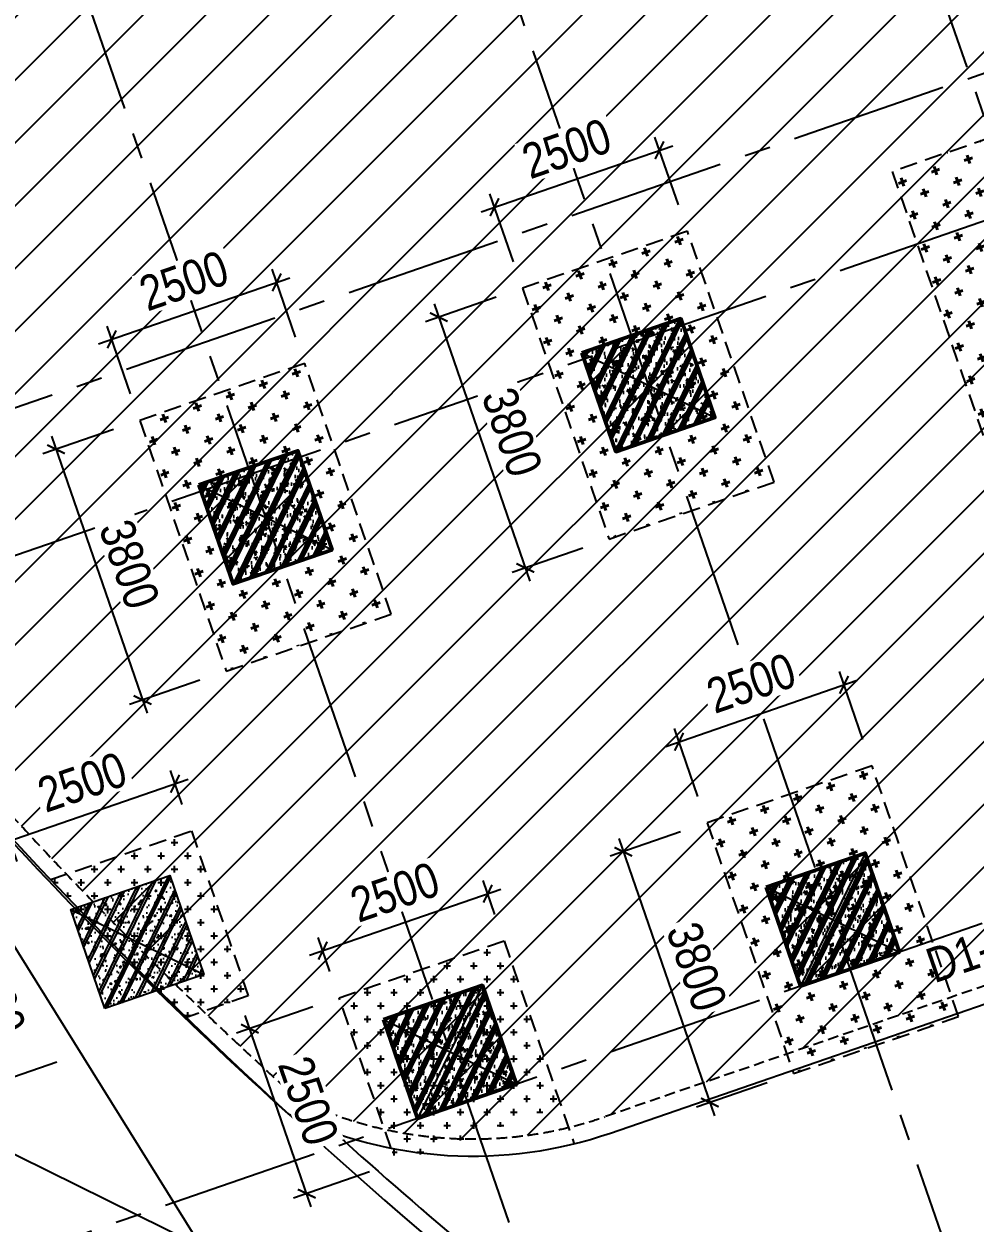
# Model space of a CAD drawing. Header units: millimetres. Extents: x -80883 to 1373228, y -532110 to 182357.
# Drawn here: x 1239723 to 1253346, y -320058 to -302885 of the extents above; entities that cross this region are included whole.
import ezdxf
from ezdxf.enums import TextEntityAlignment as Align

# ---------------------------------------------------------------- set-up
doc = ezdxf.new("R2010")
doc.units = ezdxf.units.MM
doc.header["$LTSCALE"] = 100
doc.header["$PDMODE"] = 32
doc.header["$PDSIZE"] = 2.5
for name, pattern in [('CENTER2', [1.125, 0.75, -0.125, 0.125, -0.125]), ('DASHED', [4.5, 3, -1.5]), ('HIDDEN', [0.375, 0.25, -0.125])]:
    doc.linetypes.add(name, pattern=pattern)
for name, color, linetype, lineweight in [('0-Hatch', 250, 'Continuous', 40), ('ccu12-Tencaukien', 9, 'Continuous', 15), ('KT-Net cot vach', 6, 'Continuous', 50)]:
    doc.layers.add(name, color=color, linetype=linetype, lineweight=lineweight)
for name, color, linetype in [('0-khuat', 3, 'HIDDEN'), ('ccu11-Khuat', 9, 'DASHED'), ('ccu11-Manh', 8, 'Continuous'), ('ccu12-Hatch', 250, 'Continuous'), ('ccu12-Manh', 8, 'Continuous'), ('ccu12-Text', 31, 'Continuous'), ('ccu12-Thay', 7, 'Continuous'), ('ccu12-Truc', 13, 'CENTER2'), ('KC2-DIM', 251, 'Continuous'), ('Xref_ST_MBDV Cot vach 30.7.2022|Xref_ST_MBDV Cot vach 30.7.2022|Xref_ST_MBDV Cot vach 30.7.2022|Xref_ST_MBDV Cot vach 30.7.2022|KC-Betong', 6, 'Continuous')]:
    doc.layers.add(name, color=color, linetype=linetype)
doc.styles.add('Arial Narrow', font='ARIALN.TTF')
doc.dimstyles.new('ccu12-200', dxfattribs={"dimscale": 200, "dimtxt": 2.5, "dimasz": 1, "dimexe": 1, "dimexo": 2, "dimgap": 1, "dimtad": 1, "dimdec": 0, "dimrnd": 5, "dimdsep": 46, "dimtxsty": 'Arial Narrow', "dimblk": 'ARCHTICK', "dimcen": -1, "dimdle": 1, "dimclrd": 256, "dimclre": 256, "dimclrt": 3, "dimadec": 0, "dimazin": 2, "dimtfac": 0.1, "dimtdec": 0, "dimtmove": 0, "dimatfit": 1, "dimldrblk": 'ARCHTICK', "dimfxl": 1, "dimtvp": 0.8333333333333334, "dimtolj": 1, "dimtzin": 12, "dimarcsym": 0})

# ---------------------------------------------------------------- blocks, each defined once
blk = doc.blocks.new('MBKC-T1-PN')
at = {"layer": '0-Hatch', "ltscale": 2}
h = blk.add_hatch(dxfattribs=at)
h.set_pattern_fill('CROSS', color=256, scale=1000, angle=109.0471379540037, style=0)
h.set_pattern_definition([(109.0471379540036, (4055636.089763712, -6944877.891774093), (-317.899085197144, 154.726118127545), [125, -375]), (199.0471379540037, (4055674.771293243, -6944798.417002794), (-154.7261181275451, -317.899085197144), [125, -375])])
h.paths.add_polyline_path([(19557.7795266863, -4250.088351965416), (23343.39233214781, -15214.9929806022), (26179.14355209609, -14235.95517818455), (22393.53074663435, -3271.05054954777)])
h = blk.add_hatch(dxfattribs=at)
h.set_pattern_fill('CROSS', color=256, scale=1000, angle=109.047137953997, style=0)
h.set_pattern_definition([(109.0471379539969, (4049908.878848452, -6946061.760030065), (-317.8990851971258, 154.7261181275824), [124.9999999999993, -374.9999999999974]), (199.0471379539969, (4049947.560377985, -6945982.285258765), (-154.7261181275824, -317.8990851971258), [124.9999999999993, -374.9999999999973])])
h.paths.add_polyline_path([(14262.68787389947, -5919.520667289326), (15502.80332056247, -9511.471902892052), (17865.92934429436, -8695.607088132645), (16625.8138976309, -5103.655852529919)])
h = blk.add_hatch(dxfattribs=at)
h.set_pattern_fill('CROSS', color=256, scale=1000, angle=109.047137953997, style=0)
h.set_pattern_definition([(109.0471379539969, (4044426.426489887, -6947954.566448074), (-317.8990851971258, 154.7261181275824), [124.9999999999994, -374.9999999999974]), (199.0471379539969, (4044465.108019419, -6947875.091676774), (-154.7261181275824, -317.8990851971258), [124.9999999999993, -374.9999999999974])])
h.paths.add_polyline_path([(8780.235515333712, -7812.327085298195), (10020.35096199671, -11404.27832090092), (12383.4769857286, -10588.41350614151), (11143.36153906514, -6996.462270538788)])
h = blk.add_hatch(dxfattribs=at)
h.set_pattern_fill('CROSS', color=256, scale=1000, angle=109.047137953997, style=0)
h.set_pattern_definition([(109.0471379539969, (4052552.280901732, -6953718.288315989), (-317.8990851971258, 154.7261181275824), [124.9999999999993, -374.9999999999973]), (199.0471379539969, (4052590.962431265, -6953638.81354469), (-154.7261181275824, -317.8990851971258), [124.9999999999993, -374.9999999999973])])
h.paths.add_polyline_path([(16906.08992717974, -13576.04895321344), (18146.20537384273, -17168.00018881616), (20509.33139757463, -16352.13537405676), (19269.21595091117, -12760.18413845403)])
at = {"layer": 'ccu12-Hatch', "ltscale": 0.5}
h = blk.add_hatch(dxfattribs=at)
h.set_pattern_fill('ANSI31', color=256, scale=200)
h.set_pattern_definition([(45, (-1232600.871086698, 300749.4537652719), (-449.0128060534577, 449.0128060534577), [])])
edge = h.paths.add_edge_path()
edge.add_arc((39596.5258784194, -12165.34503250691), 24169.46523214078, 82.88137897741478, 110.3519449384467, ccw=False)
edge.add_line((42591.70211395179, 11817.81507882464), (58406.76826363965, 7707.460248947376))
edge.add_arc((57566.76677237987, 4896.279314257787), 2933.997401648627, 22.368302132014207, 73.36346853650582, ccw=False)
edge.add_line((60280.00056402339, 6012.837931064423), (65645.2552123724, -9495.342720050656))
edge.add_arc((69912.35162360128, -7700.789438651875), 4629.096376454211, 202.8094831940485, 267.8461387636046)
edge.add_line((69738.37575314008, -12326.61538209155), (89786.80552536738, -12326.61538209155))
edge.add_line((89786.80552536738, -12326.61538209155), (89786.80552536552, -14486.6249031527))
edge.add_line((89786.80552536552, -14486.6249031527), (90834.7687206131, -14486.62490315287))
edge.add_line((90834.7687206131, -14486.62490315287), (90834.76635349239, -14486.62703115697))
edge.add_line((90834.76635349239, -14486.62703115697), (93582.1413394094, -14486.62703115703))
edge.add_line((93582.1413394094, -14486.62703115703), (93582.14357479545, -14486.50828201312))
edge.add_line((93582.14357479545, -14486.50828201312), (97086.90349016106, -14486.6082508968))
edge.add_line((97086.90349016106, -14486.6082508968), (97086.90349016106, -24426.61538177478))
edge.add_line((97086.90349016106, -24426.61538177478), (89886.80552545143, -24426.6153830188))
edge.add_line((89886.80552545143, -24426.6153830188), (89886.80552545143, -26426.61538159492))
edge.add_line((89886.80552545143, -26426.61538159492), (104609.6535231646, -26426.61538159504))
edge.add_line((104609.6535231646, -26426.61538159504), (105347.4875280627, -29849.06259193434))
edge.add_arc((100503.7394000653, -30535.27201428305), 4892.113990781321, -88.98280526600831, 8.063382661788978, ccw=False)
edge.add_line((100590.5864808073, -35426.61506945355), (55455.55192690738, -35426.61506945355))
edge.add_arc((55461.66778308339, -30567.90211140737), 4858.716807180945, 197.5048071931062, 269.9278795506233, ccw=False)
edge.add_line((50827.94980508671, -32029.33521380113), (46319.23951797537, -19000.21078809898))
edge.add_arc((35342.89111414202, -23363.40948498569), 11811.76223731449, 21.6782725501053, 114.2965891740708)
edge.add_line((30482.82222025329, -12597.84133938845), (15440.22126940242, -17787.66880758357))
edge.add_arc((13548.83679810865, -12297.90464630711), 5806.448636187753, 244.533379235947, 289.01032906862923, ccw=False)
edge.add_arc((51601.22406761372, 27498.46431632899), 60602.85856022522, 217.6298442272399, 228.0027393231647, ccw=False)
edge.add_line((3605.473727127304, -9503.081798993808), (-504.3626536345109, -3435.722267398494))
edge.add_arc((2629.021960851969, -2740.241346217575), 3209.640611350007, 105.4996049737502, 192.5144003469773, ccw=False)
edge.add_line((1771.304140177555, 352.6720043509267), (31190.7288702894, 10495.31749677))
h = blk.add_hatch(dxfattribs=at)
h.set_pattern_fill('CROSS', color=256, scale=30)
h.set_pattern_definition([(0, (-1047218.43611474, 306420.8296897365), (190.5, 190.5), [95.25, -285.75]), (90, (-1047170.81111474, 306373.2046897365), (-190.5, 190.5), [95.25, -285.75])])
edge = h.paths.add_edge_path()
edge.add_arc((58102.95796394604, 33557.60974484443), 69708.63666335103, 223.4577280282086, 225.7354217997561)
edge.add_line((9448.233218529494, -16362.44419553946), (10335.43007841543, -16056.1411397903))
edge.add_line((10335.43007841543, -16056.1411397903), (9519.565243067686, -13693.01512316678))
edge.add_line((9519.565243067686, -13693.01512316678), (7502.71118444996, -14389.33021295874))
h = blk.add_hatch(dxfattribs=at)
h.set_pattern_fill('CROSS', color=256, scale=30)
h.set_pattern_definition([(0, (-1042739.112906, 304846.4414826119), (190.5, 190.5), [95.25, -285.75]), (90, (-1042691.487906, 304798.8164826119), (-190.5, 190.5), [95.25, -285.75])])
h.paths.add_polyline_path([(11635.76243518363, -16083.26816563919), (13998.88845180697, -15267.40333029133), (14814.75328715472, -17630.52934691485), (12451.62727053137, -18446.39418226283)])
at = {"layer": '0-khuat', "ltscale": 10}
for points in [[(26179.14355209609, -14235.95517818455), (22393.53074663435, -3271.05054954777), (19557.7795266863, -4250.088351965416), (23343.39233214781, -15214.9929806022)], [(17865.92934429436, -8695.607088132645), (16625.8138976309, -5103.655852529919), (14262.68787389947, -5919.520667289326), (15502.80332056247, -9511.471902892052)], [(12383.4769857286, -10588.41350614151), (11143.36153906514, -6996.462270538788), (8780.235515333712, -7812.327085298195), (10020.35096199671, -11404.27832090092)], [(20509.33139757463, -16352.13537405676), (19269.21595091117, -12760.18413845403), (16906.08992717974, -13576.04895321344), (18146.20537384273, -17168.00018881616)]]:
    blk.add_lwpolyline(points, close=True, dxfattribs=at)
for points in [[(7502.711184450192, -14389.33021295868), (9519.565243067686, -13693.01512316678), (10335.43007841543, -16056.1411397903), (9448.233218529494, -16362.44419553946)], [(12380.57729404117, -18240.60023129178), (11635.76243518363, -16083.26816563919), (13998.88845180697, -15267.40333029133), (15003.44672083901, -18177.07375352056)]]:
    blk.add_lwpolyline(points, dxfattribs=at)
at = {"layer": 'ccu11-Khuat', "ltscale": 0.5, "elevation": -0.1248620286703281}
blk.add_lwpolyline([(100590.5864808073, -35426.61506945355), (55455.55192690738, -35426.61506945355, -0.3269618123751123), (50827.94980508671, -32029.33521380113), (46319.23951797537, -19000.21078809898, 0.4276624970093012), (30482.82222025329, -12597.84133938845), (15440.22126940242, -17787.66880758357, -0.1965409036496166), (11052.14983252855, -17540.17514300876, -0.04529122358984782), (3605.473727127304, -9503.081798993808), (-504.3626536345109, -3435.722267398494, -0.3990343803495413), (1771.304140177555, 352.6720043509267), (31190.7288702894, 10495.31749677, -0.1204403028230274), (42591.70211395179, 11817.81507882464), (58406.76826363965, 7707.460248947376, -0.2262547279600852), (60280.00056402339, 6012.837931064423), (65645.2552123724, -9495.342720050656, 0.2916469557633262), (69738.37575314008, -12326.61538209155), (89786.80552536738, -12326.61538209155)], format="xyb", dxfattribs=at)
at = {"layer": 'ccu12-Manh', "ltscale": 0.5, "elevation": -0.1248620286703281}
for points in [[(3555.81083976035, -9847.334145018423), (16152.14204682759, -30081.15317509143)], [(-1771.655807919335, -13997.69332633715), (19630.15274905856, -24572.73761660088)]]:
    blk.add_lwpolyline(points, dxfattribs=at)
at = {"layer": 'ccu12-Thay', "ltscale": 0.5, "elevation": -0.1248620286703281}
blk.add_lwpolyline([(100592.7780615496, -35676.61506945355), (55455.39655799186, -35676.61506945355, -0.3267809868965265), (50590.58009542292, -32107.86709642987), (46084.84347490547, -19087.33587578748, 0.427810969143063), (30575.27555690287, -12830.40478876728), (15521.75718290871, -18023.99886239826, -0.1981128104978065), (10911.61054585082, -17750.02456894092, -0.0454709095100691), (3402.789631705265, -9649.635404628643), (-737.5713195712306, -3537.212389550812, -0.4024491153328594), (1696.951964988839, 591.4787324376521), (31106.50964570185, 10730.72245935566)], format="xyb", dxfattribs=at)
at = {"layer": 'ccu12-Thay', "ltscale": 0.5}
for radius, start, end in [(69708.63666396195, 218.510416025799, 236.5019412990774), (69458.63666396195, 227.9621437169, 236.4949248749241)]:
    blk.add_arc((58102.95796438283, 33557.60974527191, -0.1248620286703281), radius, start, end, dxfattribs=at)
blk = doc.blocks.new('Grid-ST-flat-3')
at = {"layer": 'ccu12-Truc', "ltscale": 30}
for p, q in [((324450.2562037199, -45484.46361355274), (343539.5479429879, -100775.9775917197)), ((318967.803845129, -47377.27003148972), (338057.0955847397, -102668.7840106485)), ((313485.3514865385, -49270.07644942671), (332574.6432264913, -104561.5904295773)), ((348389.8671523775, -54057.70604856691), (307655.7401533651, -68121.08717252291)), ((349042.5590209737, -55948.20686175593), (308308.4320219612, -70011.58798571193)), ((352142.8453968058, -64928.08572440385), (311408.7183977929, -78991.46684835991))]:
    blk.add_line(p, q, dxfattribs=at)
blk = doc.blocks.new('*U151')
h = blk.add_hatch()
h.set_pattern_fill('VATLIEU04', color=250, scale=40, style=0, pattern_type=2)
h.set_pattern_definition([(49.99999999999999, (550, -550), (286.9040730403014, -25.10085399303804), [30, -330]), (355, (550, -550), (-55.50053344520001, 300.8768534800047), [24, -264]), (100.4514, (573.908672, -552.091736), (231.4037526856086, 275.7758168243814), [25.496076, -280.4568448]), (46.18420000000001, (550, -470), (426.8964194502578, -66.20760573160723), [45, -495]), (96.6356, (585.574698, -475.5173228), (373.8650822194813, 389.6471483601767), [38.2441152, -420.6852]), (351.1842, (550, -470), (373.8647780534509, 389.6474403701299), [36, -396]), (21, (590, -490), (238.7628208473847, -161.0475562661355), [30, -330]), (326.0000000000001, (590, -490), (97.32613276863269, 290.0600180187412), [24, -264]), (71.4514, (609.8968932, -503.4206424), (336.089051432596, 129.012198683981), [25.496076, -280.4568448]), (37.50000000000001, (550, -550), (4.863942126916267, 133.1575415325246), [0, -260.8, 0, -268, 0, -265]), (7.499999999999999, (550, -550), (105.2278149768594, 157.7646847529441), [0, -152.8, 0, -254.8, 0, -101]), (327.5, (460.8, -550), (213.5289744689636, -9.021948693751902), [0, -100, 0, -312, 0, -414]), (317.5, (420.8, -550), (233.2744677369545, 40.04199293292709), [0, -130, 0, -207.2, 0, -294]), (45, (550, -550), (-120.2081528017131, 120.2081528017131), []), (45, (550, -501), (-120.2081528017131, 120.2081528017131), [])])
h.paths.add_polyline_path([(-475, 475), (1025, 475), (1025, -1025), (-475, -1025)])
at = {"color": 6, "ltscale": 0.25}
blk.add_lwpolyline([(-475, 475), (1025, 475), (1025, -1025), (-475, -1025)], close=True, dxfattribs=at)
at = {"layer": 'Defpoints', "linetype": 'ByBlock', "ltscale": 30}
for p, q in [((1025, 475), (-475, -1025)), ((-475, 475), (1025, -1025))]:
    blk.add_line(p, q, dxfattribs=at)
blk = doc.blocks.new('*U148')
h = blk.add_hatch()
h.set_pattern_fill('VATLIEU04', color=250, scale=40, style=0, pattern_type=2)
h.set_pattern_definition([(49.99999999999999, (550.0000000000146, 1549.999999999985), (286.9040730403014, -25.10085399303804), [30, -330]), (355, (550.0000000000146, 1549.999999999985), (-55.50053344520001, 300.8768534800047), [24, -264]), (100.4514, (573.9086720000146, 1547.908263999985), (231.4037526856086, 275.7758168243814), [25.496076, -280.4568448]), (46.18420000000001, (550.0000000000146, 1629.999999999985), (426.8964194502578, -66.20760573160723), [45, -495]), (96.6356, (585.5746980000147, 1624.482677199985), (373.8650822194813, 389.6471483601767), [38.2441152, -420.6852]), (351.1842, (550.0000000000146, 1629.999999999985), (373.8647780534509, 389.6474403701299), [36, -396]), (21, (590.0000000000146, 1609.999999999985), (238.7628208473847, -161.0475562661355), [30, -330]), (326.0000000000001, (590.0000000000146, 1609.999999999985), (97.32613276863269, 290.0600180187412), [24, -264]), (71.4514, (609.8968932000146, 1596.579357599985), (336.089051432596, 129.012198683981), [25.496076, -280.4568448]), (37.50000000000001, (550.0000000000146, 1549.999999999985), (4.863942126916267, 133.1575415325246), [0, -260.8, 0, -268, 0, -265]), (7.499999999999999, (550.0000000000146, 1549.999999999985), (105.2278149768594, 157.7646847529441), [0, -152.8, 0, -254.8, 0, -101]), (327.5, (460.8000000000145, 1549.999999999985), (213.5289744689636, -9.021948693751902), [0, -100, 0, -312, 0, -414]), (317.5, (420.8000000000145, 1549.999999999985), (233.2744677369545, 40.04199293292709), [0, -130, 0, -207.2, 0, -294]), (45, (550.0000000000146, 1549.999999999985), (-120.2081528017131, 120.2081528017131), []), (45, (550.0000000000146, 1598.999999999985), (-120.2081528017131, 120.2081528017131), [])])
h.paths.add_polyline_path([(-475, -474.9999999999998), (1025, -475.0000000000146), (1025.000000000015, 1024.999999999985), (-474.9999999999854, 1025)])
at = {"color": 6, "ltscale": 0.25}
blk.add_lwpolyline([(-475, -474.9999999999998), (1025, -475.0000000000146), (1025.000000000015, 1024.999999999985), (-474.9999999999854, 1025)], close=True, dxfattribs=at)
at = {"layer": 'Defpoints', "linetype": 'ByBlock', "ltscale": 30}
for p, q in [((1025, -475.0000000000146), (-474.9999999999854, 1025)), ((-475, -474.9999999999998), (1025.000000000015, 1024.999999999985))]:
    blk.add_line(p, q, dxfattribs=at)
blk = doc.blocks.new('MBDV-B1-T1-PN')
at = {"layer": 'KT-Net cot vach', "rotation": 19.04713795399666}
for p in [(15714.6191477098, -7137.365310385358), (10232.16678914404, -9030.171728394227), (18358.02121345303, -14793.89360237541), (12875.56885498972, -16686.700020271)]:
    blk.add_blockref('*U151', p, dxfattribs=at)
at = {"layer": 'Xref_ST_MBDV Cot vach 30.7.2022|Xref_ST_MBDV Cot vach 30.7.2022|Xref_ST_MBDV Cot vach 30.7.2022|Xref_ST_MBDV Cot vach 30.7.2022|KC-Betong', "linetype": 'ByBlock', "xscale": -1, "rotation": 289.0471379540017}
blk.add_blockref('*U148', (8575.735922489548, -15632.19954286935, -1.28226888829186e-09), dxfattribs=at)
blk = doc.blocks.new('*U700')
at = {"layer": 'ccu12-Tencaukien', "color": 8, "ltscale": 10000}
blk.add_line((360.6565736538532, -155.3215232637356), (354.4065714950475, -155.3215232637356), dxfattribs=at)
at = {"layer": 'ccu12-Text', "color": 2, "style": 'Arial Narrow', "width": 0.8}
blk.add_attdef('SH', text='', height=300, dxfattribs=at).set_placement((275.6048113084853, 5.864471777974813), align=Align.BOTTOM_RIGHT)
at = {"layer": 'ccu12-Text', "color": 31, "style": 'Arial Narrow', "width": 0.8}
for tag, p in [('(', (507.5315725744504, -75.41116959831947)), ('KT', (632.605666770517, -75.41116959831947)), (')', (962.8971199221714, -75.41116959831947))]:
    blk.add_attdef(tag, text='', height=250, dxfattribs=at).set_placement(p, align=Align.BOTTOM_LEFT)
blk = doc.blocks.new('_ARCHTICK')
at = {"color": 0, "linetype": 'ByBlock', "const_width": 0.15}
blk.add_lwpolyline([(-0.5, -0.5), (0.5, 0.5)], dxfattribs=at)
blk = doc.blocks.new('*D1226')
at = {"layer": 'Defpoints', "color": 0, "ltscale": 0.5, "transparency": 16777216}
for p in [(1243343.621415701, -306585.5596704226), (1243744.232395725, -307745.9154329164), (1241381.106582828, -308561.7808583528)]:
    blk.add_point(p, dxfattribs=at)
at = {"layer": 'KC2-DIM', "lineweight": -2, "ltscale": 0.5, "transparency": 16777216}
for p, q in [((1240791.445537772, -307466.6943298939), (1243532.671480733, -306520.2904363877)), ((1243613.693927655, -307367.8153028531), (1243278.352181666, -306396.5096053909)), ((1241250.568114758, -308183.6807282895), (1240915.22636877, -307212.3750308273))]:
    blk.add_line(p, q, dxfattribs=at)
at = {"layer": 'KC2-DIM', "lineweight": -2, "ltscale": 0.5, "transparency": 16777216, "xscale": 200, "yscale": 200, "zscale": 200}
for p, rotation in [((1243343.621415701, -306585.5596704226), 19.0471522611445), ((1240980.495602804, -307401.425095859), 199.0471522611445)]:
    blk.add_blockref('_ARCHTICK', p, dxfattribs=dict(at, rotation=rotation))
at = {"layer": 'KC2-DIM', "color": 3, "ltscale": 0.5, "transparency": 16777216, "insert": (1242013.477505649, -306563.1326767787), "char_height": 500, "attachment_point": 5, "rotation": 19.0471522611445, "style": 'Arial Narrow', "bg_fill": 3, "box_fill_scale": 1.1, "bg_fill_color": 256, "bg_fill_true_color": 13158600, "bg_fill_transparency": 0}
blk.add_mtext('\\A1;2500', dxfattribs=at)
blk = doc.blocks.new('*D1227')
at = {"layer": 'Defpoints', "color": 0, "ltscale": 0.5, "transparency": 16777216}
for p in [(1241381.106582828, -308561.7808583528), (1242621.222029491, -312153.7320939556), (1241421.580231821, -312567.9065150914)]:
    blk.add_point(p, dxfattribs=at)
at = {"layer": 'KC2-DIM', "lineweight": -2, "ltscale": 0.5, "transparency": 16777216}
for p, q in [((1241003.006452765, -308692.3193264226), (1239992.414720126, -309041.2245135236)), ((1240116.195551123, -308786.905214457), (1241486.849465856, -312756.9565801232)), ((1242243.121899428, -312284.2705620254), (1241232.530166789, -312633.1757491264))]:
    blk.add_line(p, q, dxfattribs=at)
at = {"layer": 'KC2-DIM', "lineweight": -2, "ltscale": 0.5, "transparency": 16777216, "xscale": 200, "yscale": 200, "zscale": 200}
for p, rotation in [((1240181.464785158, -308975.9552794887), 109.0471522611391), ((1241421.580231821, -312567.9065150914), 289.0471522611391)]:
    blk.add_blockref('_ARCHTICK', p, dxfattribs=dict(at, rotation=rotation))
at = {"layer": 'KC2-DIM', "color": 3, "ltscale": 0.5, "transparency": 16777216, "insert": (1241231.882214851, -310623.3498936863), "char_height": 500, "attachment_point": 5, "rotation": 289.0471522611391, "style": 'Arial Narrow', "bg_fill": 3, "box_fill_scale": 1.1, "bg_fill_color": 256, "bg_fill_true_color": 13158600, "bg_fill_transparency": 0}
blk.add_mtext('\\A1;3800', dxfattribs=at)
blk = doc.blocks.new('*D1228')
at = {"layer": 'Defpoints', "color": 0, "ltscale": 0.5, "transparency": 16777216}
for p in [(1248826.073786729, -304692.7532584798), (1249226.684766753, -305853.1090209735), (1246863.558953857, -306668.9744464099)]:
    blk.add_point(p, dxfattribs=at)
at = {"layer": 'KC2-DIM', "lineweight": -2, "ltscale": 0.5, "transparency": 16777216}
for p, q in [((1246273.897908801, -305573.8879179511), (1249015.123851761, -304627.4840244449)), ((1249096.146298683, -305475.0088909101), (1248760.804552694, -304503.7031934481)), ((1246733.020485787, -306290.8743163465), (1246397.678739798, -305319.5686188845))]:
    blk.add_line(p, q, dxfattribs=at)
at = {"layer": 'KC2-DIM', "lineweight": -2, "ltscale": 0.5, "transparency": 16777216, "xscale": 200, "yscale": 200, "zscale": 200}
for p, rotation in [((1248826.073786729, -304692.7532584798), 19.0471522611445), ((1246462.947973833, -305508.6186839162), 199.0471522611445)]:
    blk.add_blockref('_ARCHTICK', p, dxfattribs=dict(at, rotation=rotation))
at = {"layer": 'KC2-DIM', "color": 3, "ltscale": 0.5, "transparency": 16777216, "insert": (1247495.929876677, -304670.3262648358), "char_height": 500, "attachment_point": 5, "rotation": 19.0471522611445, "style": 'Arial Narrow', "bg_fill": 3, "box_fill_scale": 1.1, "bg_fill_color": 256, "bg_fill_true_color": 13158600, "bg_fill_transparency": 0}
blk.add_mtext('\\A1;2500', dxfattribs=at)
blk = doc.blocks.new('*D1229')
at = {"layer": 'Defpoints', "color": 0, "ltscale": 0.5, "transparency": 16777216}
for p in [(1246863.558953857, -306668.9744464099), (1248103.67440052, -310260.9256820126), (1246904.032602849, -310675.1001031486)]:
    blk.add_point(p, dxfattribs=at)
at = {"layer": 'KC2-DIM', "lineweight": -2, "ltscale": 0.5, "transparency": 16777216}
for p, q in [((1246485.458823794, -306799.5129144797), (1245474.867091154, -307148.4181015808)), ((1245598.647922151, -306894.0988025141), (1246969.301836884, -310864.1501681803)), ((1247725.574270457, -310391.4641500824), (1246714.982537817, -310740.3693371835))]:
    blk.add_line(p, q, dxfattribs=at)
at = {"layer": 'KC2-DIM', "lineweight": -2, "ltscale": 0.5, "transparency": 16777216, "xscale": 200, "yscale": 200, "zscale": 200}
for p, rotation in [((1245663.917156186, -307083.1488675458), 109.0471522611391), ((1246904.032602849, -310675.1001031486), 289.0471522611391)]:
    blk.add_blockref('_ARCHTICK', p, dxfattribs=dict(at, rotation=rotation))
at = {"layer": 'KC2-DIM', "color": 3, "ltscale": 0.5, "transparency": 16777216, "insert": (1246714.33458588, -308730.5434817435), "char_height": 500, "attachment_point": 5, "rotation": 289.0471522611391, "style": 'Arial Narrow', "bg_fill": 3, "box_fill_scale": 1.1, "bg_fill_color": 256, "bg_fill_true_color": 13158600, "bg_fill_transparency": 0}
blk.add_mtext('\\A1;3800', dxfattribs=at)
blk = doc.blocks.new('*D1230')
at = {"layer": 'Defpoints', "color": 0, "ltscale": 0.5, "transparency": 16777216}
for p in [(1251469.47584001, -312349.2815444039), (1251870.086820034, -313509.6373068977), (1249506.961007137, -314325.5027323341)]:
    blk.add_point(p, dxfattribs=at)
at = {"layer": 'KC2-DIM', "lineweight": -2, "ltscale": 0.5, "transparency": 16777216}
for p, q in [((1251739.548351964, -313131.5371768342), (1251404.206605975, -312160.2314793723)), ((1248917.299962081, -313230.4162038752), (1251658.525905041, -312284.012310369)), ((1249376.422539067, -313947.4026022706), (1249041.080793078, -312976.0969048087))]:
    blk.add_line(p, q, dxfattribs=at)
at = {"layer": 'KC2-DIM', "lineweight": -2, "ltscale": 0.5, "transparency": 16777216, "xscale": 200, "yscale": 200, "zscale": 200}
for p, rotation in [((1251469.47584001, -312349.2815444039), 19.0471522611445), ((1249106.350027113, -313165.1469698403), 199.0471522611445)]:
    blk.add_blockref('_ARCHTICK', p, dxfattribs=dict(at, rotation=rotation))
at = {"layer": 'KC2-DIM', "color": 3, "ltscale": 0.5, "transparency": 16777216, "insert": (1250139.331929957, -312326.8545507599), "char_height": 500, "attachment_point": 5, "rotation": 19.0471522611445, "style": 'Arial Narrow', "bg_fill": 3, "box_fill_scale": 1.1, "bg_fill_color": 256, "bg_fill_true_color": 13158600, "bg_fill_transparency": 0}
blk.add_mtext('\\A1;2500', dxfattribs=at)
blk = doc.blocks.new('*D1231')
at = {"layer": 'Defpoints', "color": 0, "ltscale": 0.5, "transparency": 16777216}
for p in [(1249506.961007137, -314325.5027323341), (1250747.0764538, -317917.4539679369), (1249547.434656129, -318331.6283890728)]:
    blk.add_point(p, dxfattribs=at)
at = {"layer": 'KC2-DIM', "lineweight": -2, "ltscale": 0.5, "transparency": 16777216}
for p, q in [((1249128.860877074, -314456.0412004039), (1248118.269144435, -314804.946387505)), ((1248242.049975432, -314550.6270884383), (1249612.703890164, -318520.6784541044)), ((1250368.976323737, -318047.9924360067), (1249358.384591098, -318396.8976231077))]:
    blk.add_line(p, q, dxfattribs=at)
at = {"layer": 'KC2-DIM', "lineweight": -2, "ltscale": 0.5, "transparency": 16777216, "xscale": 200, "yscale": 200, "zscale": 200}
for p, rotation in [((1248307.319209466, -314739.6771534701), 109.0471522611391), ((1249547.434656129, -318331.6283890728), 289.0471522611391)]:
    blk.add_blockref('_ARCHTICK', p, dxfattribs=dict(at, rotation=rotation))
at = {"layer": 'KC2-DIM', "color": 3, "ltscale": 0.5, "transparency": 16777216, "insert": (1249357.73663916, -316387.0717676677), "char_height": 500, "attachment_point": 5, "rotation": 289.0471522611391, "style": 'Arial Narrow', "bg_fill": 3, "box_fill_scale": 1.1, "bg_fill_color": 256, "bg_fill_true_color": 13158600, "bg_fill_transparency": 0}
blk.add_mtext('\\A1;3800', dxfattribs=at)
blk = doc.blocks.new('*D1253')
at = {"layer": 'Defpoints', "color": 0, "ltscale": 0.5, "transparency": 16777216}
for p in [(1239757.310313142, -315258.3337237865), (1238478.186745364, -315699.9487420606), (1240573.17514849, -317621.4597404101)]:
    blk.add_point(p, dxfattribs=at)
at = {"layer": 'KC2-DIM', "lineweight": -2, "ltscale": 0.5, "transparency": 16777216}
for p, q in [((1239379.210150482, -315388.8720974422), (1238289.136664034, -315765.2179288885)), ((1239359.32076754, -318252.1248400141), (1238412.917558536, -315510.8986607307)), ((1240195.07498583, -317751.9981140658), (1239105.001499382, -318128.343945512))]:
    blk.add_line(p, q, dxfattribs=at)
at = {"layer": 'KC2-DIM', "lineweight": -2, "ltscale": 0.5, "transparency": 16777216, "xscale": 200, "yscale": 200, "zscale": 200}
for p, rotation in [((1238478.186745364, -315699.9487420606), 109.0471379540024), ((1239294.051580712, -318063.0747586842), 289.0471379540024)]:
    blk.add_blockref('_ARCHTICK', p, dxfattribs=dict(at, rotation=rotation))
at = {"layer": 'KC2-DIM', "color": 3, "ltscale": 0.5, "transparency": 16777216, "insert": (1239316.478906502, -316732.9308542325), "char_height": 500, "attachment_point": 5, "rotation": 289.0471379540024, "style": 'Arial Narrow', "bg_fill": 3, "box_fill_scale": 1.1, "bg_fill_color": 256, "bg_fill_true_color": 13158600, "bg_fill_transparency": 0}
blk.add_mtext('\\A1;2500', dxfattribs=at)
blk = doc.blocks.new('*D1254')
at = {"layer": 'Defpoints', "color": 0, "ltscale": 0.5, "transparency": 16777216}
for p in [(1241887.108280069, -313766.6417651734), (1242120.436329766, -314442.4688884388, -1.28226888829186e-09), (1239757.310313142, -315258.3337237865, -1.28226888829186e-09)]:
    blk.add_point(p, dxfattribs=at)
at = {"layer": 'KC2-DIM', "lineweight": -2, "ltscale": 0.5, "transparency": 16777216}
for p, q in [((1239334.932182116, -314647.7757873491), (1242076.158361399, -313701.3725783455)), ((1241989.89795611, -314064.368725779), (1241821.839093241, -313577.5916838435)), ((1239626.771939487, -314880.2335611267), (1239458.713076618, -314393.4565191914))]:
    blk.add_line(p, q, dxfattribs=at)
at = {"layer": 'KC2-DIM', "lineweight": -2, "ltscale": 0.5, "transparency": 16777216, "xscale": 200, "yscale": 200, "zscale": 200}
for p, rotation in [((1241887.108280069, -313766.6417651734), 19.04713795400113), ((1239523.982263446, -314582.5066005213), 199.0471379540011)]:
    blk.add_blockref('_ARCHTICK', p, dxfattribs=dict(at, rotation=rotation))
at = {"layer": 'KC2-DIM', "color": 3, "ltscale": 0.5, "transparency": 16777216, "insert": (1240556.964375617, -313744.2144393833), "char_height": 500, "attachment_point": 5, "rotation": 19.04713795400113, "style": 'Arial Narrow', "bg_fill": 3, "box_fill_scale": 1.1, "bg_fill_color": 256, "bg_fill_true_color": 13158600, "bg_fill_transparency": 0}
blk.add_mtext('\\A1;2500', dxfattribs=at)
blk = doc.blocks.new('*D1224')
at = {"layer": 'Defpoints', "color": 0, "ltscale": 0.5, "transparency": 16777216}
for p in [(1244236.633521881, -316832.7219309111), (1242957.509954103, -317274.3369491852, 1.278379777673872e-09), (1245052.498357229, -319195.8479475346)]:
    blk.add_point(p, dxfattribs=at)
at = {"layer": 'KC2-DIM', "lineweight": -2, "ltscale": 0.5, "transparency": 16777216}
for p, q in [((1243858.533359222, -316963.2603045668, 1.278379777673872e-09), (1242768.459872773, -317339.606136013, 1.278379777673872e-09)), ((1243838.643976279, -319826.5130471386, 1.278379777673872e-09), (1242892.240767275, -317085.2868678553, 1.278379777673872e-09)), ((1244674.39819457, -319326.3863211903, 1.278379777673872e-09), (1243584.324708121, -319702.7321526366, 1.278379777673872e-09))]:
    blk.add_line(p, q, dxfattribs=at)
at = {"layer": 'KC2-DIM', "lineweight": -2, "ltscale": 0.5, "transparency": 16777216, "xscale": 200, "yscale": 200, "zscale": 200}
for p, rotation in [((1242957.509954103, -317274.3369491852, 1.278379777673872e-09), 109.0471379540024), ((1243773.374789451, -319637.4629658088, 1.278379777673872e-09), 289.0471379540024)]:
    blk.add_blockref('_ARCHTICK', p, dxfattribs=dict(at, rotation=rotation))
at = {"layer": 'KC2-DIM', "color": 3, "ltscale": 0.5, "transparency": 16777216, "insert": (1243795.802115241, -318307.3190613569, 1.278379777673872e-09), "char_height": 500, "attachment_point": 5, "rotation": 289.0471379540024, "style": 'Arial Narrow', "bg_fill": 3, "box_fill_scale": 1.1, "bg_fill_color": 256, "bg_fill_true_color": 13158600, "bg_fill_transparency": 0}
blk.add_mtext('\\A1;2500', dxfattribs=at)
blk = doc.blocks.new('*D1225')
at = {"layer": 'Defpoints', "color": 0, "ltscale": 0.5, "transparency": 16777216}
for p in [(1246366.431488808, -315341.0299722977, 1.278379777673872e-09), (1246599.759538505, -316016.8570955631), (1244236.633521881, -316832.7219309111)]:
    blk.add_point(p, dxfattribs=at)
at = {"layer": 'KC2-DIM', "lineweight": -2, "ltscale": 0.5, "transparency": 16777216}
for p, q in [((1243814.255390855, -316222.1639944735, 1.278379777673872e-09), (1246555.481570138, -315275.7607854698, 1.278379777673872e-09)), ((1246469.221164849, -315638.7569329034, 1.278379777673872e-09), (1246301.16230198, -315151.9798909678, 1.278379777673872e-09)), ((1244106.095148226, -316454.6217682514, 1.278379777673872e-09), (1243938.036285357, -315967.8447263158, 1.278379777673872e-09))]:
    blk.add_line(p, q, dxfattribs=at)
at = {"layer": 'KC2-DIM', "lineweight": -2, "ltscale": 0.5, "transparency": 16777216, "xscale": 200, "yscale": 200, "zscale": 200}
for p, rotation in [((1246366.431488808, -315341.0299722977, 1.278379777673872e-09), 19.04713795400113), ((1244003.305472184, -316156.8948076456, 1.278379777673872e-09), 199.0471379540011)]:
    blk.add_blockref('_ARCHTICK', p, dxfattribs=dict(at, rotation=rotation))
at = {"layer": 'KC2-DIM', "color": 3, "ltscale": 0.5, "transparency": 16777216, "insert": (1245036.287584356, -315318.6026465076, 1.278379777673872e-09), "char_height": 500, "attachment_point": 5, "rotation": 19.04713795400113, "style": 'Arial Narrow', "bg_fill": 3, "box_fill_scale": 1.1, "bg_fill_color": 256, "bg_fill_true_color": 13158600, "bg_fill_transparency": 0}
blk.add_mtext('\\A1;2500', dxfattribs=at)

msp = doc.modelspace()

# ---------------------------------------------------------------- block references
for name, p in [('MBKC-T1-PN', (1232600.871086698, -300749.4537652719)), ('Grid-ST-flat-3', (923638.2882514866, -243129.7985158589))]:
    msp.add_blockref(name, p)
at = {"layer": 'ccu11-Manh'}
msp.add_blockref('MBDV-B1-T1-PN', (1232600.871086698, -300749.4537652719), dxfattribs=at)
at = {"layer": 'ccu12-Tencaukien', "extrusion": (4.376655619254604e-07, -9.80437330037572e-07, 0.9999999999994236)}
ref = msp.add_blockref('*U700', (1254514.488434071, -316425.7703084437, -0.2076189429864911), dxfattribs=dict(at, xscale=1.815893337873054, yscale=1.815893337873054, zscale=1.815893337873054, rotation=339.469833737933))
ref.add_attrib('KT', '(25x120)', dxfattribs={"color": 31, "extrusion": (4.376655619254604e-07, -9.80437330037572e-07, 0.9999999999994236), "height": 499.9999999999999, "rotation": 19.02100700350106, "style": 'Arial Narrow'}).set_placement((1254540.668194007, -316168.8103494839, 0.7338277082182629), align=Align.BOTTOM_LEFT)
ref.add_attrib('SH', 'D1-01', dxfattribs={"color": 2, "extrusion": (4.376655619254604e-07, -9.80437330037572e-07, 0.9999999999994236), "height": 499.9999999999999, "rotation": 19.02100700350106, "style": 'Arial Narrow'}).set_placement((1254285.631448287, -316260.2095096047, 0.734038790389078), align=Align.BOTTOM_RIGHT)

# ---------------------------------------------------------------- next in the draw order: dimensions: what is measured, and where the dimension line sits
at = {"layer": 'KC2-DIM', "ltscale": 0.5}
for p1, p2, distance, picture, middle in [((1246863.558953857, -306668.97444641), (1249226.684766753, -305853.1090209736), 1227.5645208576314, '*D1228', (1247495.929876677, -304670.3262648358)), ((1241381.106582828, -308561.7808583529), (1243744.232395725, -307745.9154329165), 1227.5645208577414, '*D1226', (1242013.477505649, -306563.1326767787)), ((1249506.961007137, -314325.5027323341), (1251870.086820034, -313509.6373068977), 1227.5645208576864, '*D1230', (1250139.331929957, -312326.8545507599)), ((1240573.17514849, -317621.4597404102), (1239757.310313142, -315258.3337237866), 1353.2113382654068, '*D1253', (1239316.478906502, -316732.9308542325)), ((1245052.498357229, -319195.8479475346), (1244236.633521881, -316832.7219309111), 1353.2113382654254, '*D1224', (1243795.802115241, -318307.3190613569, 1.278379777673872e-09))]:
    dim = msp.add_aligned_dim(p1=p1, p2=p2, distance=distance, dimstyle='ccu12-200', override={"dimfxl": 150, "dimtfill": 1}, dxfattribs=at)
    dim.commit()
    dim.dimension.update_dxf_attribs({"geometry": picture, "text_midpoint": middle})

# ---------------------------------------------------------------- next in the draw order: dimensions: what is measured, and where the dimension line sits
for p1, p2, distance, picture, middle in [((1246863.558953857, -306668.97444641), (1248103.67440052, -310260.9256820127), -1269.1260354443953, '*D1229', (1246714.33458588, -308730.5434817435)), ((1241381.106582828, -308561.7808583529), (1242621.222029491, -312153.7320939556), -1269.126035443477, '*D1227', (1241231.882214851, -310623.3498936863)), ((1239757.310313142, -315258.3337237866, -1.28226888829186e-09), (1242120.436329766, -314442.4688884387, -1.28226888829186e-09), 714.9715234304485, '*D1254', (1240556.964375617, -313744.2144393833)), ((1249506.961007137, -314325.5027323341), (1250747.0764538, -317917.4539679368), -1269.1260354444144, '*D1231', (1249357.73663916, -316387.0717676677)), ((1244236.633521881, -316832.7219309111), (1246599.759538505, -316016.8570955631), 714.9715234305036, '*D1225', (1245036.287584356, -315318.6026465076, 1.278379777673872e-09))]:
    dim = msp.add_aligned_dim(p1=p1, p2=p2, distance=distance, dimstyle='ccu12-200', override={"dimfxl": 150, "dimtfill": 1}, dxfattribs=at)
    dim.commit()
    dim.dimension.update_dxf_attribs({"geometry": picture, "text_midpoint": middle})

doc.saveas('drawing.dxf')
